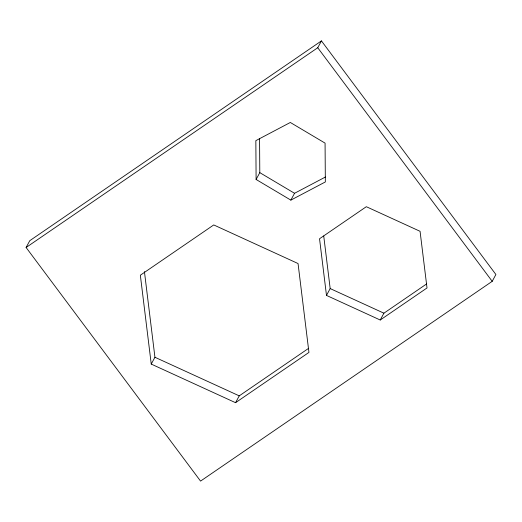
<?xml version="1.0" encoding="UTF-8"?>
<svg xmlns="http://www.w3.org/2000/svg" width="522" height="522" viewBox="0 0 522 522"><rect width="100%" height="100%" fill="white"/><g stroke="black" fill="none" stroke-linecap="round" stroke-linejoin="round"><path stroke-width="0.78" d="M26.1 247.493L29.793 240.668L321.441 40.899L495.9 274.507L492.207 281.332L200.559 481.101L26.1 247.493L317.748 47.73L321.441 40.899M151.243 364.088L140.346 275.211L213.746 224.936L298.049 263.538L308.946 352.415L235.546 402.69L151.243 364.088L154.936 357.263L144.431 271.616M256.106 179.47L255.845 140.646L290.323 122.474L325.069 143.126L325.337 181.95L290.852 200.122L256.106 179.47L259.799 172.645L259.571 138.669M290.852 200.122L294.545 193.29L325.441 177.01M235.546 402.69L239.239 395.859L308.632 348.324M326.485 295.406L319.536 238.75L366.327 206.705L420.066 231.305L427.016 287.961L380.225 320.012L326.485 295.406L330.178 288.575L323.725 235.97M380.225 320.012L383.918 313.18L426.696 283.877M330.178 288.575L383.918 313.18M154.936 357.263L239.239 395.859M259.799 172.645L294.545 193.29M317.748 47.73L492.207 281.332"/></g></svg>
